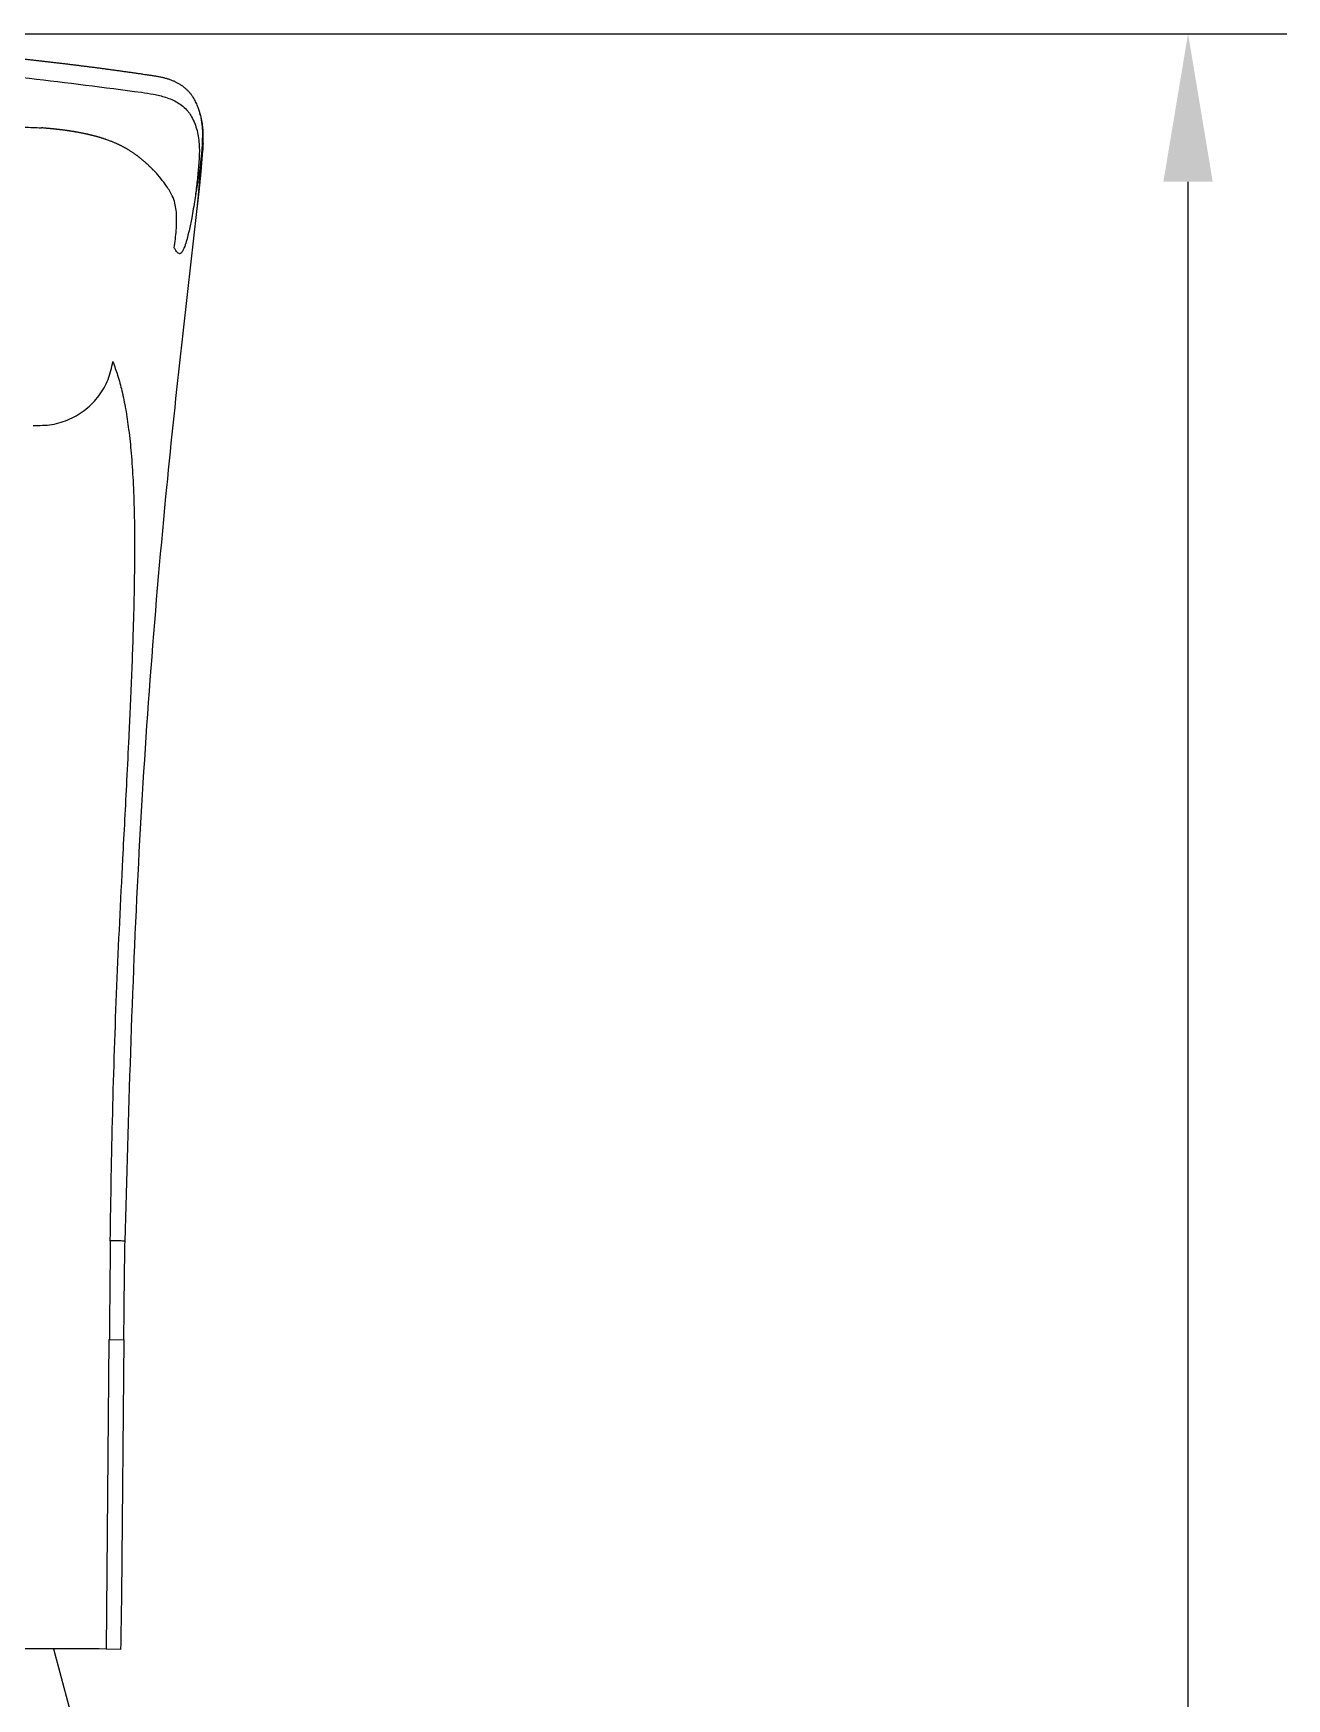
# Model space of a CAD drawing. Extents: x 6748 to 7342, y -141 to 279.
# Drawn here: x 7186.35 to 7211.77, y 154.24 to 187.99 of the extents above; entities that cross this region are included whole.
import ezdxf

# ---------------------------------------------------------------- set-up
doc = ezdxf.new("R2010")
doc.units = 0
doc.header["$LTSCALE"] = 7
doc.header["$MEASUREMENT"] = 0
doc.layers.get('0').update_dxf_attribs({"color": 2, "linetype": 'CONTINUOUS'})
doc.layers.add('D', color=2, linetype='CONTINUOUS')

msp = doc.modelspace()

# ---------------------------------------------------------------- linework, layer by layer
at = {"color": 7, "linetype": 'Continuous'}
for p, q in [((7188.585535418509, 187.1593628787984), (7188.585265593909, 187.1594042324984)), ((7186.518143383209, 186.0760473052985), (7186.519041970709, 186.0759686390982)), ((7189.741062529709, 186.3348571832983), (7189.741867491209, 186.3314783413987)), ((7187.822230810909, 185.8428069495983), (7187.825883232509, 185.8415730345985)), ((7189.797167607209, 185.7562439345982), (7189.79691515691, 185.7509459561986)), ((7188.818357274609, 185.1879919926985), (7188.816372159409, 185.1900534243985)), ((7189.132261645809, 184.7765138384982), (7189.122130337909, 184.7926892391986)), ((7187.92345727781, 163.518421688698), (7187.907971694109, 163.5186909284982)), ((7187.889025777509, 161.5182103067989), (7187.830209037209, 155.2421288902985)), ((7187.889025777509, 161.5182103067989), (7187.903872645909, 161.5180513692983)), ((7187.903872645909, 161.5180513692983), (7188.190841204809, 161.5079213503984)), ((7188.190841700409, 161.5079130022984), (7188.142296665909, 156.332084002898)), ((7187.687396770609, 155.2431741120988), (7179.294870546209, 155.254540592098)), ((7186.765491063409, 155.2457741996984), (7187.247282370209, 153.4477045639985)), ((7187.830260556709, 155.2421276136981), (7187.687396770609, 155.2431741120988)), ((7188.123994810909, 155.2331287257982), (7187.830260556709, 155.2421276136981))]:
    msp.add_line(p, q, dxfattribs=at)
for points in [[(7188.585265593909, 187.1594042324984), (7188.546242810409, 187.1651258150985), (7188.464485730309, 187.1770253881984), (7188.382869491409, 187.1887863915988), (7188.301394408209, 187.200409962398), (7188.220060791809, 187.2118972494989), (7188.138868949309, 187.2232494122989), (7188.057819184609, 187.2344676192986), (7187.976911798309, 187.2455530464983), (7187.896147087709, 187.2565068764986), (7187.815525346509, 187.2673302970986), (7187.735046865309, 187.2780245006986), (7187.654711930809, 187.2885906825984), (7187.574520826509, 187.2990300406989), (7187.494473831509, 187.3093437744981), (7187.414571221409, 187.3195330840988), (7187.334813267409, 187.3295991695984), (7187.255200236309, 187.3395432305986), (7187.175732390509, 187.3493664650985), (7187.096409987609, 187.3590700693983), (7187.017233280209, 187.3686552369988), (7186.938202516009, 187.3781231585988), (7186.859317937109, 187.3874750210987), (7186.780579780409, 187.3967120073983), (7186.701988276909, 187.4058352957989), (7186.623543652009, 187.4148460598988), (7186.545246124909, 187.4237454676984), (7186.467095908709, 187.4325346814983), (7186.38909321041, 187.4412148575982), (7186.311238230209, 187.4497871456986), (7186.233533152109, 187.4582524731984), (7186.155986714509, 187.466611066199), (7186.078599447509, 187.4748640521982), (7186.001370798209, 187.4830126646982), (7185.924300210709, 187.4910581252987), (7185.847387126609, 187.4990016430982), (7185.770630985009, 187.506844414899), (7185.694031222809, 187.5145876244985), (7185.617587274309, 187.5222324432987), (7185.541298571909, 187.5297800298983), (7185.465164545909, 187.5372315300981), (7185.389184624609, 187.5445880766981), (7185.313358234709, 187.5518507895983), (7185.237684801409, 187.5590207759985), (7185.16216374841, 187.5660991299981), (7185.086794498209, 187.5730869326987), (7185.011576472509, 187.5799852527987), (7184.936509092009, 187.5867951455982), (7184.861591777009, 187.5935176540986), (7184.786823947509, 187.6001538084981), (7184.712205023609, 187.6067046263986), (7184.637734425309, 187.6131711130981), (7184.563411573409, 187.6195542614985), (7184.489235889309, 187.6258550522987), (7184.415206795509, 187.6320744542988), (7184.341323716009, 187.6382134245985), (7184.267586076009, 187.6442729083981), (7184.193993303209, 187.6502538396987), (7184.120544827309, 187.6561571414984), (7184.047240091909, 187.6619837218984), (7183.974078584309, 187.6677343893987), (7183.901059666309, 187.6734098546983), (7183.828182678709, 187.6790108202983), (7183.755446963709, 187.6845379839986), (7183.682851864209, 187.6899920396988), (7183.610396724909, 187.6953736765988), (7183.53808089111, 187.700683579699), (7183.465903709509, 187.7059224295988), (7183.39386452801, 187.7110909025985), (7183.321962695509, 187.7161896707983), (7183.250197561809, 187.7212194018982), (7183.178568478109, 187.7261807590983), (7183.10707479651, 187.7310744015983), (7183.035715870309, 187.7359009840982), (7182.964491053809, 187.7406611570984), (7182.89339970221, 187.7453555667987), (7182.822441171909, 187.7499848550985), (7182.751614820409, 187.7545496596983), (7182.680920006109, 187.7590506138984), (7182.610356088509, 187.7634883468988), (7182.539922428209, 187.7678634835981), (7182.469618386709, 187.7721766445982), (7182.399443326609, 187.7764284463981), (7182.329396611509, 187.7806195011988), (7182.259477606209, 187.7847504169983), (7182.189685676309, 187.7888217975985), (7182.120020188509, 187.7928342427983), (7182.050480510609, 187.7967883479985), (7181.981066011409, 187.8006847045988), (7181.91177606061, 187.8045238997981), (7181.842610029209, 187.8083065165981), (7181.773567289009, 187.8120331341986), (7181.70464721291, 187.8157043273984), (7181.635849175009, 187.8193206670983), (7181.567172550109, 187.8228827198989), (7181.498616714309, 187.8263910487983), (7181.43018104471, 187.8298462124983), (7181.36186491951, 187.8332487655987), (7181.293667717609, 187.8365992589986), (7181.22558881951, 187.8398982394981), (7181.157627606209, 187.8431462498982), (7181.089783460009, 187.846343829199), (7181.022055764309, 187.8494915125982), (7180.954443903509, 187.8525898311989), (7180.886947262909, 187.8556393122988), (7180.819565229009, 187.8586404794985), (7180.75229718931, 187.8615938525988), (7180.685142532209, 187.8644999475989), (7180.618100647509, 187.8673592765988), (7180.551170925709, 187.8701723480988), (7180.484352758509, 187.8729396669985), (7180.41764553851, 187.8756617343986), (7180.35104865941, 187.878339047699), (7180.28456151621, 187.8809721009982), (7180.218183504509, 187.8835613843983), (7180.151914021209, 187.886107384599), (7180.085752464109, 187.8886105849986), (7180.01969823221, 187.8910714651981), (7179.953750725309, 187.8934905012982), (7179.887909344309, 187.8958681662987), (7179.82217349141, 187.8982049293988), (7179.756542569309, 187.9005012567984), (7179.691015982109, 187.9027576108981), (7179.62559313471, 187.9049744510983), (7179.560273433309, 187.9071522335987), (7179.495056284709, 187.9092914108985), (7179.429941096909, 187.9113924327983), (7179.364927279009, 187.9134557454988), (7179.300014240909, 187.9154817922988), (7179.235201393609, 187.9174710132982), (7179.170488149109, 187.9194238453981), (7179.105873920109, 187.9213407225986), (7179.041358120709, 187.9232220756983), (7178.976940165709, 187.925068332798), (7178.912619470909, 187.9268799186982), (7178.848395453109, 187.9286572555982), (7178.784267529909, 187.9304007624985), (7178.720235120109, 187.9321108557986), (7178.656297643209, 187.9337879490984), (7178.59245451991, 187.9354324528983), (7178.52870517151, 187.9370447752988), (7178.465049020409, 187.9386253215987), (7178.401485489909, 187.9401744943987), (7178.338014002409, 187.941692691599), (7178.274633982909, 187.9431802948982), (7178.211344863709, 187.9446376783987), (7178.148146078409, 187.9460652131982), (7178.085037061109, 187.9474632676981), (7178.022017247209, 187.9488322079985), (7177.959086072809, 187.9501723971987), (7177.896242975309, 187.9514841960988), (7177.833487392609, 187.9527679626988), (7177.770818764009, 187.9540240525982), (7177.708236529409, 187.9552528187985), (7177.645740129909, 187.9564546118988), (7177.583329007509, 187.9576297797983), (7177.521002605009, 187.9587786681984), (7177.458760366409, 187.959901620198), (7177.396601736409, 187.9609989765984), (7177.334526160809, 187.9620710756988), (7177.27253308641, 187.9631182535984), (7177.210621960709, 187.9641408438981), (7177.14879223251, 187.9651391779987), (7177.087043351309, 187.9661135848989), (7177.025374767609, 187.9670643913985), (7176.96378593281, 187.9679919219986), (7176.902276299509, 187.9688964990989), (7176.840845320909, 187.9697784426987), (7176.779492451209, 187.9706380707983), (7176.718217145909, 187.9714756990986), (7176.657018861009, 187.9722916412982), (7176.595897053609, 187.9730862088988), (7176.534851181909, 187.973859711298), (7176.473880704809, 187.9746124557985), (7176.412985082209, 187.9753447477985), (7176.352163775109, 187.9760568904983), (7176.291416245209, 187.9767491851987), (7176.230741955309, 187.9774219310982), (7176.170140369009, 187.9780754256988), (7176.109610951109, 187.9787099642988), (7176.04915316701, 187.9793258402985), (7175.988766483109, 187.9799233453984), (7175.928450367009, 187.9805027690988), (7175.86820428701, 187.9810643994986), (7175.808027712309, 187.9816085223981), (7175.747920113109, 187.9821354220983), (7175.687880960609, 187.9826453808989), (7175.627909726809, 187.9831386795984), (7175.568005884609, 187.9836155968985), (7175.508168908109, 187.9840764100989), (7175.448398271909, 187.984521394598), (7175.388693452009, 187.9849508241984), (7175.329053924909, 187.9853649709983), (7175.269479168209, 187.9857641053984), (7175.209968660409, 187.9861484961982), (7175.150521881109, 187.9865184107982), (7175.091138310509, 187.9868741146981), (7175.031817568509, 187.9872158711985), (7174.972562536409, 187.9875439245986), (7174.913379390709, 187.9878585033982), (7174.854274446509, 187.9881598394984), (7174.795254010509, 187.9884481689985), (7174.736324381509, 187.9887237318987), (7174.677491850109, 187.9889867715981), (7174.618762699009, 187.989237534998), (7174.560143202509, 187.9894762719985), (7174.501639626909, 187.989703235299), (7174.443258230609, 187.9899186800983), (7174.385005263509, 187.9901228640981), (7174.326886967709, 187.9903160468982), (7174.268909577109, 187.9904984898983), (7174.211079317409, 187.9906704561988), (7174.153402406309, 187.9908322100989), (7174.095885053609, 187.9909840168982), (7174.038533460609, 187.9911261430987), (7173.981353820909, 187.9912588552986), (7173.924352320109, 187.9913824208986), (7173.86753513551, 187.9914971069982), (7173.810908436609, 187.9916031810988), (7173.754478385009, 187.9917009098988), (7173.698251134209, 187.9917905598984), (7173.64223282991, 187.9918723964981), (7173.586429609909, 187.9919466843983), (7173.530847604309, 187.9920136869985), (7173.475492935109, 187.9920736662987), (7173.420371716809, 187.992126882499), (7173.365490056209, 187.9921735942987), (7173.310854052409, 187.9922140580982), (7173.256469796709, 187.9922485282984), (7173.202343373009, 187.9922772567986), (7173.148480857909, 187.9923004929985), (7173.094888320209, 187.9923184833985), (7173.041571821509, 187.9923314715986), (7172.988537416009, 187.9923396982983), (7172.93579115071, 187.9923434005984), (7172.883339065409, 187.9923428123982), (7172.831187195309, 187.9923381077986), (7172.779341584809, 187.9923293181989), (7172.72780827421, 187.9923164556983), (7172.67659206901, 187.9922995354989), (7172.625688082209, 187.992278572098), (7172.575086839009, 187.9922535770982), (7172.524778848409, 187.9922245609985), (7172.474754630609, 187.9921915324983), (7172.425004717009, 187.9921544984988), (7172.375519650309, 187.992113464398), (7172.326289984109, 187.9920684335982), (7172.277306283209, 187.9920194075983), (7172.228559123209, 187.9919663857988), (7172.180039090709, 187.9919093657988), (7172.131736783409, 187.9918483425988), (7172.083642809409, 187.9917833094985), (7172.035747787809, 187.9917142569982), (7171.988042348409, 187.9916411736983), (7171.940517131709, 187.9915640452989), (7171.893162788909, 187.9914828554981), (7171.845969981609, 187.9913975848983), (7171.798929382209, 187.9913082117989), (7171.752031673609, 187.9912147116981), (7171.705267549309, 187.9911170573985), (7171.658627713309, 187.9910152185982), (7171.612102879909, 187.9909091622983), (7171.565683774309, 187.9907988524981), (7171.519362161409, 187.9906842525986), (7171.47313568251, 187.9905653386984), (7171.427003997709, 187.9904420921982), (7171.380966767009, 187.9903144942989), (7171.335023650209, 187.9901825267987), (7171.289174308009, 187.9900461719988), (7171.243418401209, 187.9899054120986), (7171.197755591209, 187.9897602296985), (7171.152185539609, 187.9896106079984), (7171.106707908509, 187.9894565300981), (7171.061322360509, 187.9892979794984), (7171.016028558409, 187.9891349400984), (7170.97082616541, 187.9889673959985), (7170.925714845309, 187.9887953314981), (7170.880694262009, 187.9886187312984), (7170.83576408011, 187.9884375800982), (7170.79092396431, 187.9882518632983), (7170.746173579909, 187.9880615660984), (7170.701512592509, 187.9878666741986), (7170.656940668009, 187.9876671734989), (7170.612457472809, 187.9874630501988), (7170.568062673809, 187.9872542905985), (7170.523755937909, 187.9870408812983), (7170.479536932809, 187.9868228090988), (7170.435405326309, 187.9866000611989), (7170.391360786709, 187.9863726247984), (7170.347402982709, 187.9861404873989), (7170.303531583209, 187.9859036367986), (7170.259746257709, 187.9856620607986), (7170.216046675909, 187.9854157476982), (7170.172432508009, 187.9851646856985), (7170.128903424509, 187.984908863499), (7170.085459096309, 187.9846482696983), (7170.042099194509, 187.9843828933988), (7169.998823390909, 187.9841127235984), (7169.955631357409, 187.9838377497988), (7169.912522766309, 187.9835579612989), (7169.869497290309, 187.9832733478986), (7169.82655460261, 187.9829838995981), (7169.78369437641, 187.9826896061984), (7169.740916285609, 187.9823904579987), (7169.698220004409, 187.9820864454985), (7169.655605207109, 187.9817775591989), (7169.61307156871, 187.9814637896986), (7169.570618764309, 187.9811451279982), (7169.528246469509, 187.980821565098), (7169.485954360109, 187.9804930921989), (7169.443742112309, 187.9801597005987), (7169.401609402809, 187.9798213818983), (7169.359555908509, 187.9794781274984), (7169.317581306509, 187.9791299292981), (7169.275685274509, 187.9787767792984), (7169.23386749051, 187.9784186692984), (7169.192127632609, 187.9780555916984), (7169.150465379509, 187.9776875387986), (7169.108880410209, 187.9773145027982), (7169.067372403809, 187.9769364764986), (7169.025941040009, 187.9765534524984), (7168.984585998609, 187.9761654235988), (7168.943306960009, 187.9757723826986), (7168.902103604609, 187.9753743227982), (7168.860975613409, 187.9749712369983), (7168.819922667609, 187.9745631186986), (7168.778944448609, 187.974149961198), (7168.738040638309, 187.9737317578981), (7168.697210918909, 187.9733085022988), (7168.656454972709, 187.9728801881981), (7168.615772482609, 187.9724468091988), (7168.575163131709, 187.9720083592981), (7168.534626603309, 187.9715648322988), (7168.494162581009, 187.9711162222982), (7168.453770748909, 187.9706625233982), (7168.413450791209, 187.9702037296981), (7168.37320239261, 187.9697398355981), (7168.333025237809, 187.9692708352984), (7168.292919012109, 187.9687967233983), (7168.252883400809, 187.9683174941981), (7168.212918089809, 187.9678331424982), (7168.17302276491, 187.9673436626988), (7168.133197112709, 187.9668490495985), (7168.093440819509, 187.9663492980987), (7168.053753572409, 187.965844402798), (7168.014135058309, 187.9653343587986), (7167.974584964809, 187.9648191608983), (7167.935102979509, 187.9642988040985), (7167.895688790409, 187.9637732835988), (7167.856342085709, 187.9632425943989), (7167.817062553909, 187.9627067317986), (7167.777849883709, 187.9621656907982), (7167.738703764109, 187.9616194666985), (7167.699623884509, 187.9610680548983), (7167.660609934209, 187.9605114506983), (7167.621661603109, 187.9599496493981), (7167.582778581209, 187.9593826464986), (7167.543960561509, 187.9588104379989), (7167.505207263809, 187.9582330250985), (7167.46651842241, 187.9576504123986), (7167.427893772009, 187.9570626044986), (7167.389333047109, 187.9564696056984), (7167.350835982309, 187.9558714204984), (7167.312402312009, 187.9552680530985), (7167.27403177101, 187.9546595077989), (7167.235724093709, 187.9540457887986), (7167.197479014809, 187.9534269000985), (7167.159296268709, 187.9528028457987), (7167.12117559021, 187.9521736298982), (7167.083116713809, 187.9515392561987), (7167.045119374209, 187.9508997285982), (7167.007183305909, 187.9502550506984), (7166.969308243709, 187.9496052263983), (7166.93149392231, 187.9489502589984), (7166.893740076409, 187.9482901522986), (7166.856046440609, 187.9476249094985), (7166.818412749909, 187.9469545339987), (7166.780838739009, 187.9462790291989), (7166.743324142609, 187.9455983981986), (7166.705868695809, 187.9449126440984), (7166.668472133309, 187.9442217698986), (7166.631134190209, 187.9435257786988), (7166.593854601409, 187.9428246730984), (7166.556633101909, 187.9421184560986), (7166.519469426909, 187.9414071302988), (7166.482363311309, 187.9406906982983), (7166.445314490409, 187.9399691626984), (7166.408322699409, 187.9392425256981), (7166.371387673509, 187.9385107897986), (7166.334509145709, 187.937773957198), (7166.297688568809, 187.9370320647984), (7166.260931158309, 187.9362852272986), (7166.224242578909, 187.9355335721982), (7166.187628489709, 187.9347772310982), (7166.15109454401, 187.9340163391987), (7166.114646389509, 187.9332510356987), (7166.078289668009, 187.932481463399), (7166.042030015809, 187.9317077691983), (7166.005873063709, 187.9309301036981), (7165.969824437009, 187.9301486214988), (7165.933889755409, 187.929363480999), (7165.898074633409, 187.9285748442987), (7165.862384680009, 187.9277828775982), (7165.826825499109, 187.9269877507984), (7165.791402689209, 187.9261896375981), (7165.756121843709, 187.925388715598), (7165.720988551209, 187.9245851662988), (7165.68600839481, 187.9237791746989), (7165.65118695311, 187.9229709298986), (7165.616529799609, 187.922160624498), (7165.582042503109, 187.921348455199), (7165.547730627709, 187.9205346220986), (7165.513599732809, 187.9197193290981), (7165.479655373209, 187.9189027837981), (7165.445903099609, 187.9180851973986), (7165.412348457709, 187.9172667847986), (7165.378996989509, 187.9164477642987), (7165.345854232409, 187.9156283579985), (7165.312925719909, 187.9148087912988), (7165.280216981409, 187.9139892932988), (7165.247733542209, 187.9131700961987), (7165.215480583009, 187.9123514271985), (7165.183458834709, 187.911533402498), (7165.151665916209, 187.9107160583987), (7165.120099386109, 187.9098994279982), (7165.088756807209, 187.9090835424984), (7165.057635746309, 187.9082684316988), (7165.026733774109, 187.9074541234984), (7164.996048465409, 187.9066406443987), (7164.965577398509, 187.9058280190982), (7164.935318155609, 187.9050162707988), (7164.905268322609, 187.9042054210984), (7164.875425488909, 187.9033954898985), (7164.845787247609, 187.9025864955981), (7164.816351195009, 187.9017784549985), (7164.787114931109, 187.9009713832982), (7164.758076059109, 187.9001652941986), (7164.729232185409, 187.8993601997988), (7164.700580919709, 187.8985561107982), (7164.672119876209, 187.8977530361988), (7164.643846552609, 187.896950980298), (7164.615758210909, 187.8961499386985), (7164.587852093609, 187.8953499050983), (7164.56012544741, 187.8945508709983), (7164.532575523109, 187.8937528266986), (7164.505199575609, 187.8929557603985), (7164.477994863809, 187.8921596591988), (7164.450958650209, 187.8913645079981), (7164.424088201209, 187.8905702904983), (7164.397380786909, 187.8897769885987), (7164.37083368091, 187.8889845825986), (7164.344444160209, 187.8881930513987), (7164.318209505309, 187.8874023719989), (7164.292126999809, 187.8866125201982), (7164.266193930809, 187.8858234698989), (7164.24040758821, 187.8850351937988), (7164.214765265309, 187.8842476626985), (7164.189264258109, 187.8834608460982), (7164.163901865709, 187.882674711899), (7164.13867538981, 187.8818892266988), (7164.113582135009, 187.8811043551984), (7164.088619408509, 187.8803200609989), (7164.063784520209, 187.8795363059987), (7164.039074782409, 187.8787530505986), (7164.01448751001, 187.8779702538984), (7163.990020020209, 187.8771878733985), (7163.965669830209, 187.8764058715985), (7163.941437155509, 187.8756242967982), (7163.917324161009, 187.8748432605987), (7163.893333056009, 187.8740628772982), (7163.869466051509, 187.8732832621988), (7163.845725360109, 187.8725045320987), (7163.822113195909, 187.8717268047983), (7163.798631774909, 187.8709501993987), (7163.775283314809, 187.8701748360988), (7163.752070035109, 187.8694008362988), (7163.728994157409, 187.8686283226987), (7163.706057904809, 187.8678574187986), (7163.683263502809, 187.8670882495987), (7163.660613178809, 187.8663209410986), (7163.638109162309, 187.8655556202982), (7163.61575368481, 187.8647924155982), (7163.59354898021, 187.8640314559987), (7163.571497284309, 187.8632728721984), (7163.549600835509, 187.8625167953985), (7163.52786187431, 187.8617633580986), (7163.506282643509, 187.8610126937981), (7163.484865388309, 187.8602649370985), (7163.463612356409, 187.859520223398), (7163.442525797809, 187.8587786891983), (7163.421607890609, 187.8580404693982), (7163.400859342109, 187.8573056473986), (7163.38027951291, 187.8565742585986), (7163.359867720409, 187.8558463366987), (7163.33962328811, 187.8551219144981), (7163.319545545409, 187.8544010247986), (7163.299633827709, 187.8536836996989), (7163.279887476209, 187.8529699710987), (7163.260305837609, 187.8522598702982), (7163.240888263809, 187.8515534284986), (7163.221634112209, 187.850850676198), (7163.202542745209, 187.8501516435988), (7163.183613530409, 187.8494563605989), (7163.164845839809, 187.8487648565986), (7163.14623898131, 187.8480771578986), (7163.127790660609, 187.8473932310987), (7163.109497194509, 187.8467129891985), (7163.091354873209, 187.8460363427982), (7163.073359997509, 187.8453632006983), (7163.055508878509, 187.8446934701985), (7163.03779783651, 187.844027057198), (7163.02022320071, 187.8433638660988), (7163.002781308409, 187.8427037996987), (7162.985468504209, 187.8420467594985), (7162.968281139609, 187.8413926452984), (7162.95121557211, 187.8407413554985), (7162.93426816491, 187.8400927869986), (7162.917435286309, 187.8394468352988), (7162.900713308709, 187.8388033941981), (7162.884098608609, 187.8381623563989), (7162.867587565709, 187.8375236125983), (7162.851176562509, 187.8368870523989), (7162.834861983809, 187.8362525637983), (7162.818640215909, 187.8356200332989), (7162.802507646709, 187.8349893458987), (7162.786461373609, 187.8343604129984), (7162.770503313709, 187.8337333341985), (7162.75463697431, 187.8331082728989), (7162.73886585841, 187.8324853933989), (7162.707623484709, 187.8312468506981), (7162.676804943409, 187.8300190762982), (7162.646439616409, 187.8288034865989), (7162.616557557609, 187.8276015455983), (7162.587189529109, 187.8264147662983), (7162.558367034009, 187.8252447121984), (7162.530122347809, 187.8240929975989), (7162.50249522271, 187.8229615633988), (7162.475616493709, 187.8218561271985), (7162.449685389909, 187.8207853190986), (7162.424888068009, 187.8197573450987), (7162.401133442509, 187.8187689526983), (7162.378141504509, 187.8178089136989), (7162.355698246409, 187.8168685988983), (7162.334358694009, 187.8159716395983), (7162.312985754609, 187.8150705165988), (7162.300790335009, 187.8145551308987)], [(7146.643615855209, 185.9067585805985), (7149.252126034109, 186.3543081145988), (7153.351012619509, 186.9165019356985), (7157.767428494609, 187.3281529997982), (7162.528980321309, 187.5640510375986), (7167.589407529809, 187.6530064059987), (7172.883336899509, 187.6467291287988), (7178.35954926761, 187.5720758083987), (7184.032964557309, 187.2899741116987), (7186.275457981809, 187.0804281478984), (7188.545353036009, 186.7961813503987)], [(7189.729494164209, 186.3816962945982), (7189.728485510509, 186.3854602428989), (7189.717398218109, 186.4248894820983), (7189.703623879709, 186.4682329348987), (7189.687095299209, 186.5138935122984), (7189.667983664209, 186.5601052927984), (7189.646078377109, 186.6064955995987), (7189.621120724809, 186.6528753822984), (7189.592894834609, 186.6988970024984), (7189.561178009509, 186.7441632541984), (7189.525744052709, 186.7882207463988), (7189.486500943409, 186.8305519602989), (7189.443543935409, 186.8708115239986), (7189.397148064609, 186.9086166627983), (7189.347483315809, 186.9437432478987), (7189.294692981409, 186.9760012815984), (7189.238801604309, 187.0053017866983), (7189.179683503709, 187.0316382150984), (7189.117286885509, 187.0549443181987), (7189.053843410709, 187.0745426104984), (7188.99016948901, 187.0908283767983), (7188.925272599609, 187.1047961656984), (7188.857696716209, 187.1172912671989), (7188.78744051891, 187.1288327513982), (7188.718046145409, 187.139353435198), (7188.650446838009, 187.1491041419984), (7188.584589276309, 187.1583319802983)], [(7188.54535483061, 186.7961852593987), (7188.792358634909, 186.7569528855981), (7189.038538002809, 186.6954895062988), (7189.278639994409, 186.5900018213986), (7189.387946967009, 186.5136146632983), (7189.484427317209, 186.4176058612982), (7189.503508393809, 186.3936082522985)], [(7189.503508393809, 186.3936082522985), (7189.564574399909, 186.3004381756989), (7189.627846806509, 186.1660037071986), (7189.674444437609, 186.0195518917988), (7189.704567194809, 185.8663321655984), (7189.718980091509, 185.7108145841983), (7189.720708591309, 185.5543516812984), (7189.700474699109, 185.2408825258988), (7189.668160808109, 184.9294690217982), (7189.630344921309, 184.6194917491982)], [(7189.796140348509, 186.0448344469985), (7189.783890504209, 186.1550318210982), (7189.755519591309, 186.2952100420987), (7189.729469524409, 186.3816898811981)], [(7189.743557219809, 186.3233401161986), (7189.737080694309, 186.3513745720982), (7189.729494164209, 186.3816962945982)], [(7177.889410768809, 184.2048814763982), (7178.328932300209, 184.2253631485989), (7179.277357918709, 184.2897866169985), (7180.047020257809, 184.3743828464983), (7180.358483841609, 184.4236691791982), (7180.618476314709, 184.4772281434987), (7180.728692562109, 184.505509990099), (7180.825528333209, 184.5347305618986), (7180.868923726509, 184.5496782128982), (7180.908657726609, 184.5648595124983), (7180.945526894709, 184.5802198999988), (7180.981381334709, 184.5955741010982), (7181.019080970309, 184.6117737721986), (7181.653387002509, 184.8772660744987), (7182.291162973609, 185.1295436906983), (7183.463626147509, 185.5457829131981), (7184.49998045041, 185.8443288710985), (7185.402157733209, 186.0253889843987), (7186.171970308809, 186.089082699599), (7186.518155636909, 186.0761879941981)], [(7187.822122193309, 185.8427031219987), (7187.818948412609, 185.8437784339983), (7187.80266347721, 185.8492335936987), (7187.786410494109, 185.8545757066984), (7187.770197351109, 185.859805165898), (7187.754031979009, 185.8649224713988), (7187.737922330009, 185.8699282308987), (7187.721876354509, 185.8748231587986), (7187.705901976309, 185.8796080758982), (7187.68999471491, 185.8842875258986), (7187.674131218209, 185.8888714252987), (7187.658318275509, 185.8933607275983), (7187.642564333509, 185.8977559884986), (7187.626877899009, 185.9020578324987), (7187.611267513609, 185.9062669528982), (7187.595741724909, 185.9103841112981), (7187.580301000109, 185.9144122175983), (7187.564816079809, 185.9183867614981), (7187.54923918751, 185.9223199882988), (7187.533570135509, 185.9262115716981), (7187.517808696209, 185.930061204798), (7187.501954599209, 185.933868599998), (7187.486007527909, 185.9376334897986), (7187.469967116209, 185.9413556269981), (7187.45383294471, 185.9450347853988), (7187.437604536509, 185.9486707601989), (7187.421281353209, 185.9522633682989), (7187.404862789909, 185.9558124493985), (7187.388348170209, 185.9593178659986), (7187.371736740909, 185.9627795041986), (7187.355027665609, 185.9661972745987), (7187.338220003109, 185.9695711154989), (7187.321315989109, 185.9729003541986), (7187.304344783509, 185.9761792868983), (7187.287313366809, 185.9794069007983), (7187.270221851709, 185.9825835599984), (7187.253070251109, 185.9857096527983), (7187.235858466809, 185.9887855923987), (7187.218586278509, 185.991811817498), (7187.201253330509, 185.9947887920987), (7187.183859117709, 185.9977170067984), (7187.166402968909, 186.0005969793981), (7187.148884029109, 186.0034292555981), (7187.131301239209, 186.0062144098981), (7187.113653312709, 186.0089530470984), (7187.095938710009, 186.0116458034988), (7187.07815560881, 186.0142933482982), (7187.060301870509, 186.0168963856984), (7187.042375001309, 186.0194556570984), (7187.024372107409, 186.0219719432987), (7187.006266886809, 186.0244491946985), (7186.988010475409, 186.0268942005985), (7186.969595764509, 186.0293078801985), (7186.951014895809, 186.0316912284986), (7186.932257697709, 186.0340455083985), (7186.91331116421, 186.0363722911986), (7186.894158781709, 186.0386735111986), (7186.874779644009, 186.0409515361987), (7186.855147270609, 186.0432092651988), (7186.835227994509, 186.0454502597984), (7186.814977963809, 186.0476790133987), (7186.794346399309, 186.049900520399), (7186.773285400409, 186.0521192247986), (7186.751726220309, 186.0543415343989), (7186.729566774609, 186.0565769172988), (7186.706654119209, 186.0588393748983), (7186.682746022909, 186.0611507756983), (7186.657486081309, 186.0635426013985), (7186.630568052009, 186.0660402900983), (7186.601213200809, 186.0687117236982), (7186.567494131709, 186.0717250950981), (7186.528681622309, 186.0751412975985), (7186.519035562009, 186.0759847672987)], [(7189.741783444209, 186.3314584991983), (7189.773505337509, 186.1428196971981)], [(7189.773505337509, 186.1428196971981), (7189.776339260709, 186.1144339988984), (7189.783734241509, 185.9930064242988)], [(7189.797290349609, 185.7511148995989), (7189.797464430409, 185.7548969466986), (7189.800522842009, 185.8428282131988), (7189.799205929409, 185.9900930719984), (7189.796140348509, 186.0448344469985)], [(7188.81707731291, 185.1894033418982), (7188.804698766009, 185.2024264575982), (7188.792108989409, 185.2154799055986), (7188.780624921409, 185.2272512176985), (7188.768429668409, 185.2396132399988), (7188.755584722109, 185.2524839240984), (7188.742087299109, 185.2658474364987), (7188.730814817409, 185.2768852165989), (7188.719112554109, 185.2882286883985), (7188.706936643709, 185.2999098863982), (7188.694168259509, 185.3120283644982), (7188.680733465809, 185.3246346736985), (7188.666566655809, 185.3377674765986), (7188.651593559509, 185.3514692218985), (7188.639786342409, 185.3621449323989), (7188.627444351309, 185.3731830088989), (7188.614527236709, 185.3846032833987), (7188.600983489509, 185.3964329962989), (7188.586751521809, 185.4087050744981), (7188.571699457309, 185.4215069842983), (7188.555723648009, 185.4348929640989), (7188.538720535409, 185.4489094392982), (7188.520574066409, 185.4636044610986), (7188.507778434109, 185.4738016620984), (7188.494372093809, 185.4843389575988), (7188.480300980809, 185.4952371500983), (7188.465506621109, 185.5065169122988), (7188.449925830709, 185.5181984793987), (7188.433487827109, 185.5303031610981), (7188.416105964109, 185.5428584008985), (7188.397683030809, 185.5558925097982), (7188.378112337909, 185.5694326066985), (7188.357269506709, 185.5835087452986), (7188.334995544909, 185.5981627000981), (7188.311109080609, 185.6134362292985), (7188.285405843609, 185.6293680722981), (7188.271804187609, 185.6375904419981), (7188.257722813609, 185.645953196198), (7188.243154173009, 185.6544482813986), (7188.228071834309, 185.6630780937983), (7188.212447536309, 185.6718448976987), (7188.196239025509, 185.6807573290987), (7188.17938894601, 185.6898301706985), (7188.161836318309, 185.6990774523981), (7188.143516774009, 185.7085120523986), (7188.12436276571, 185.7181453141982), (7188.104331504309, 185.7279732365985), (7188.083419222609, 185.7379712305981), (7188.061624751509, 185.7481133316985), (7188.038946450909, 185.7583738078981), (7188.015326956709, 185.7687511131987), (7187.990400032009, 185.7793704061985), (7187.96364635701, 185.7903992027984), (7187.934511070109, 185.8019892481987), (7187.902351651009, 185.8142904363983), (7187.866291795509, 185.8274922327989), (7187.825883232509, 185.8415730345985)], [(7189.783734241509, 185.9930064242988), (7189.770694709409, 185.6267792688984), (7189.744615404009, 185.3814755812989), (7189.713216570609, 185.1372464470985)], [(7189.797039314009, 185.7509398150985), (7189.789335556609, 185.6380707970982), (7189.748437882109, 185.2811978019988)], [(7189.786793377509, 185.5680575746981), (7189.787050307409, 185.5721370541985), (7189.788561415009, 185.5965815687985), (7189.790019648109, 185.620967798998), (7189.791424140909, 185.6452919201981), (7189.79277404511, 185.6695501226984), (7189.794068531309, 185.6937386163988), (7189.795306789109, 185.7178536349982), (7189.796488028009, 185.7418914404986), (7189.797167607209, 185.7562439345982)], [(7189.739033439809, 184.9939804035982), (7189.739862396009, 185.0022490111985), (7189.742328787609, 185.0270638006984), (7189.744763876209, 185.0518915816981), (7189.747166864409, 185.0767313615986), (7189.749536907809, 185.1015816958986), (7189.751873123809, 185.1264407486985), (7189.754174598109, 185.151306344799), (7189.756440390909, 185.1761760136985), (7189.758669560109, 185.2010472282989), (7189.760861157309, 185.2259173648988), (7189.763014212509, 185.250783505099), (7189.765127746509, 185.2756425699988), (7189.76720077451, 185.3004913407983), (7189.769232308509, 185.3253264788989), (7189.771221360309, 185.3501445424988), (7189.77316694301, 185.3749420017982), (7189.775068073609, 185.3997152528989), (7189.776923774509, 185.4244606301988)], [(7189.776923774509, 185.4244606301988), (7189.778733075409, 185.4491744169989), (7189.779030046609, 185.4532900435986)], [(7189.779030046609, 185.4532900435986), (7189.780495014809, 185.473852855898), (7189.782208641109, 185.4984921582989), (7189.783873014409, 185.5230885118988), (7189.785487207709, 185.5476380891985), (7189.786793377509, 185.5680575746981)], [(7188.816170958509, 185.1903297500983), (7188.81707731291, 185.1894033418982)], [(7189.058468469809, 184.8919079187988), (7188.940174799109, 185.0509482779987), (7188.818353315209, 185.1880172977988)], [(7189.713216577909, 185.1372464334988), (7189.700866760509, 185.0623568497983), (7189.687405028009, 184.9786306054982), (7189.673095708509, 184.8880659753984), (7189.65849885121, 184.7953327492985), (7189.630344934909, 184.6194918518984)], [(7189.66952072301, 184.3814824869985), (7189.671198464309, 184.3951234912981), (7189.67477161541, 184.4242585967984), (7189.678115575309, 184.4516496295989), (7189.681331196509, 184.4781236226988), (7189.684462796209, 184.5040487760987), (7189.687536767709, 184.5296482313986), (7189.690565993409, 184.5550347057986), (7189.69355657191, 184.5802648928982), (7189.696510521109, 184.6053611485984), (7189.699429630009, 184.6303436612986), (7189.70231768651, 184.6552498657982), (7189.705177262509, 184.6801072499982), (7189.708009828809, 184.7049341214986), (7189.710816053909, 184.7297419877984), (7189.713596011509, 184.754537207499), (7189.716349330909, 184.7793221697982), (7189.719075306509, 184.8040961568984), (7189.721773116609, 184.8288572369981), (7189.724442709109, 184.8536104792981), (7189.72708421171, 184.8783627933988), (7189.729697547609, 184.9031194049983), (7189.732282472809, 184.9278841448984), (7189.734838604209, 184.9526596769981), (7189.73736544341, 184.9774476828986), (7189.739033439809, 184.9939804035982)], [(7189.669580216209, 184.381854298598), (7189.69817094161, 184.6309408529985), (7189.748433851109, 185.2811034103986)], [(7189.748421069709, 185.2811039559981), (7189.747728174809, 185.3135471440989), (7189.737028226509, 185.2714174542987), (7189.733770267809, 185.2545148594988), (7189.730192158009, 185.2351657070983), (7189.72218335771, 185.1899175538981), (7189.713218834809, 185.1372460547989)], [(7189.122358261209, 184.792828992099), (7189.058468469809, 184.8919079187988)], [(7189.212428349909, 183.6433017557981), (7189.252487007109, 184.0001833076983), (7189.257773181509, 184.3329249818987), (7189.203580089809, 184.6223992215989), (7189.132127398409, 184.7764325465985)], [(7188.214421555909, 163.507869528398), (7188.491668432909, 171.1710287084986), (7189.04462836421, 178.6031679343985), (7189.669554635209, 184.3818574442982)], [(7189.630344935909, 184.6194918594981), (7189.566065412309, 184.2499025976983), (7189.513137153309, 183.9917955925982), (7189.466593399509, 183.8056820085983), (7189.424147380909, 183.6732530542984), (7189.384463319609, 183.583703935298), (7189.365573264009, 183.5542559409985), (7189.347329384409, 183.535065647199), (7189.329713521909, 183.5259366112984), (7189.31260030361, 183.5257666478981), (7189.279273094809, 183.5469894547984), (7189.246189548209, 183.5887072443982), (7189.21242826141, 183.6433017539982)], [(7186.355040533809, 180.0440024543984), (7186.732782678409, 180.0635295011987), (7187.097055487809, 180.175731191998), (7187.420851413409, 180.3745540046982), (7187.684286404509, 180.6471494118985), (7187.870572757409, 180.9769031935982), (7187.968155787309, 181.3389643398984)], [(7187.968149288309, 181.3389077491981), (7188.064646751709, 181.061042198299), (7188.150623199509, 180.742465343498), (7188.225478202809, 180.3775333316987), (7188.288355135909, 179.960857210898), (7188.339094801609, 179.4803098833988), (7188.376630359009, 178.9275311594981), (7188.399894946509, 178.2838477088987), (7188.407363092909, 177.5272509388985), (7188.397323104909, 176.6358420217982), (7188.375483029609, 175.8050420839988)], [(7188.375480046309, 175.805042182398), (7188.367714856009, 175.5705163494983), (7188.317300153709, 174.3087792666981), (7188.290600627709, 173.7300555651989)], [(7188.290616300709, 173.7300548092987), (7188.247236107609, 172.8496611610988), (7188.163759646109, 171.2607598543989)], [(7188.163747797209, 171.2607605017981), (7188.042958647909, 168.683888023698), (7187.957718626209, 166.1029900099982), (7187.908059425709, 163.5188172589985)], [(7187.903881724209, 161.5180512921986), (7187.907905001309, 161.9594365066985), (7187.915479137809, 162.8080767199988), (7187.919476475609, 163.1987807029989), (7187.92345727781, 163.518421688698)], [(7188.213588729509, 163.5076593214987), (7188.106723470609, 163.5142463314985), (7187.948225783609, 163.5179535523982), (7187.923457237809, 163.5184187591983)], [(7188.190892866309, 161.5079273164981), (7188.196199913709, 162.0548557592981), (7188.205022016209, 162.847198236798), (7188.21451006301, 163.5078785137982)], [(7188.142293988809, 156.3320953748987), (7188.123994810909, 155.2331287257982)]]:
    msp.add_spline(points, degree=3, dxfattribs=at)
at = {"layer": 'D', "color": 2}
for p, q in [((7176.460134536625, 187.9844352171458), (7211.766447899451, 187.9844352171458)), ((7209.766447899451, 56.44770456399851), (7209.766447899451, 184.9844352171458))]:
    msp.add_line(p, q, dxfattribs=at)
msp.add_solid([(7209.266447899451, 184.9844352171458), (7210.266447899451, 184.9844352171458), (7209.766447899451, 187.9844352171458)], dxfattribs=at)

doc.saveas('drawing.dxf')
